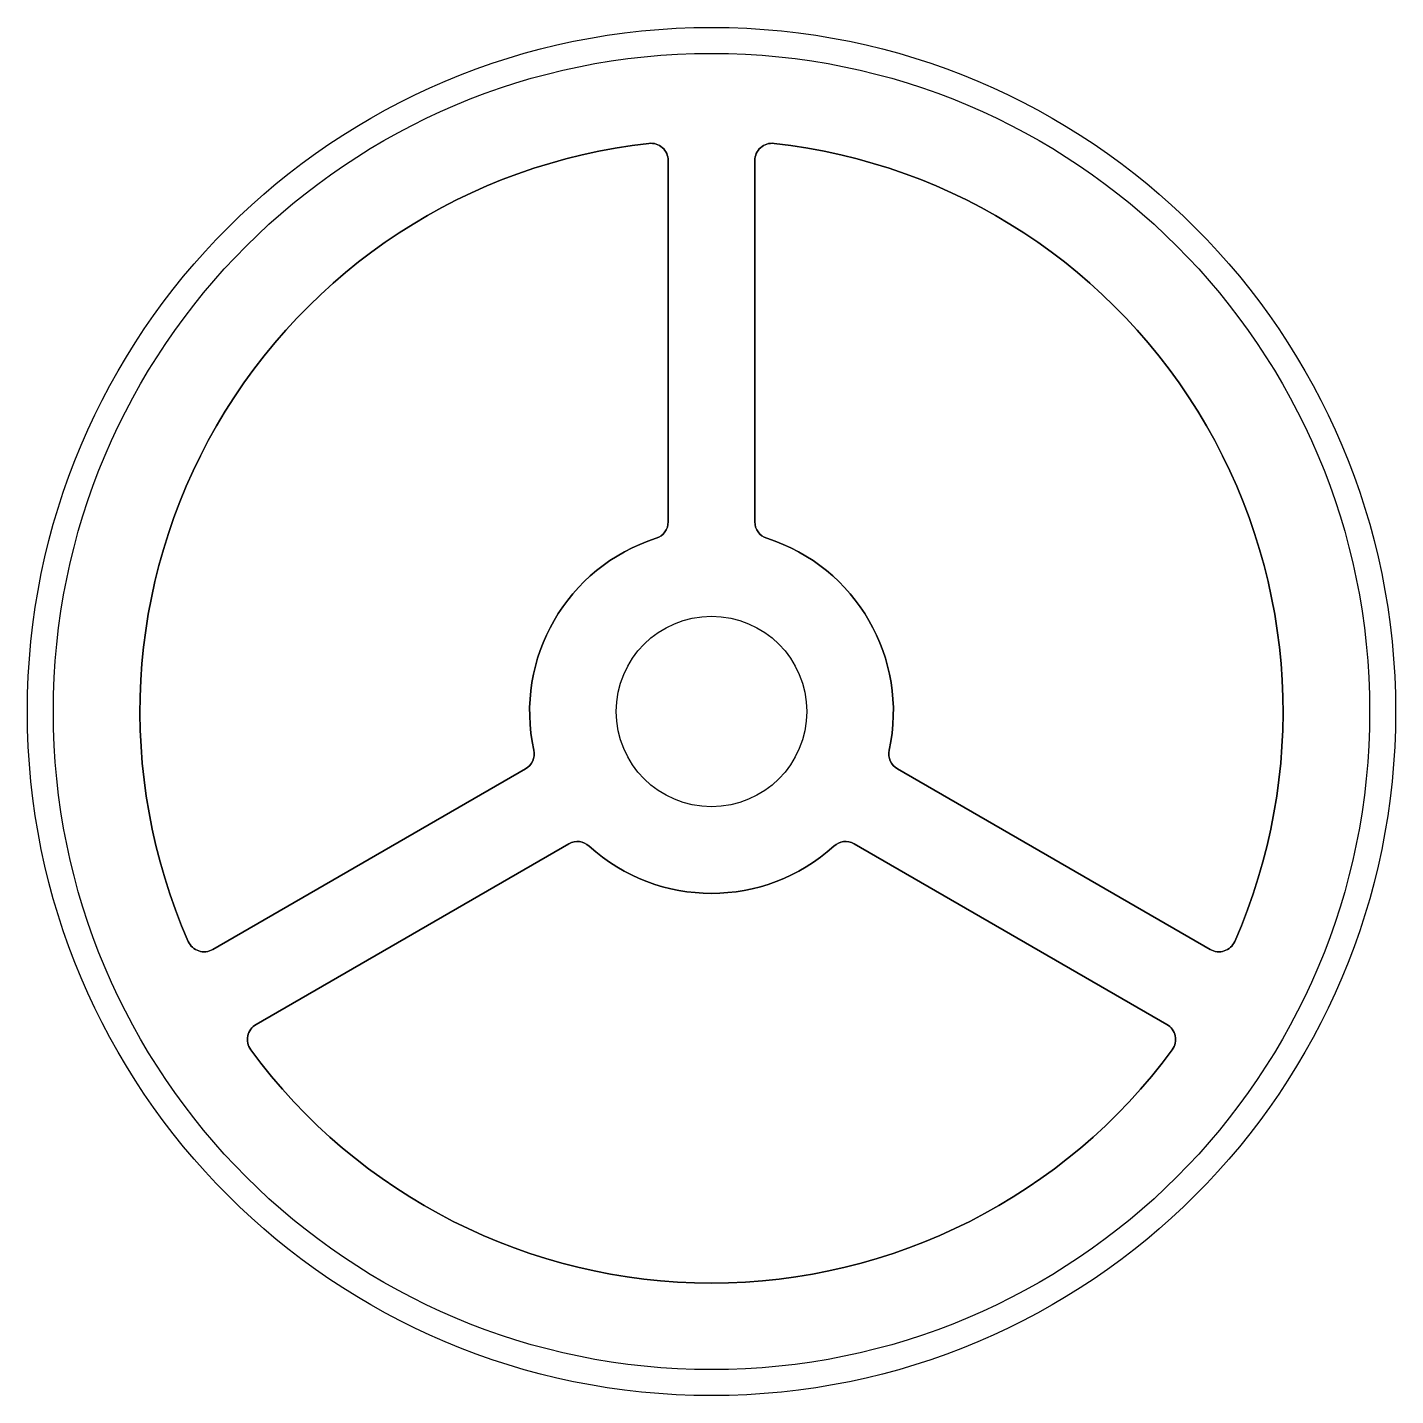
# Model space of a CAD drawing. Header units: millimetres. Extents: x -79 to 79, y -79 to 79.
import ezdxf

# ---------------------------------------------------------------- set-up
doc = ezdxf.new("R2010")
doc.units = ezdxf.units.MM

msp = doc.modelspace()

# ---------------------------------------------------------------- linework, layer by layer
for points in [[(-6.39, 20, 0.386681), (-20.52, -4.47, -0.326276), (-21.47, -6.62), (-57.59, -27.48, -0.44669), (-60.42, -26.55, -0.506459), (-7.22, 65.6, -0.44669), (-5, 63.62), (-5, 21.91, -0.326276)], [(-20.52, -4.47, -0.386681), (-6.39, 20, 0.326276), (-5, 21.91), (-5, 63.62, 0.44669), (-7.22, 65.6, 0.506459), (-60.42, -26.55, 0.44669), (-57.59, -27.48), (-21.47, -6.62, 0.326276)], [(7.22, 65.6, -0.506459), (60.42, -26.55, -0.44669), (57.59, -27.48), (21.47, -6.62, -0.326276), (20.52, -4.47, 0.386681), (6.39, 20, -0.326276), (5, 21.91), (5, 63.62, -0.44669)], [(60.42, -26.55, 0.506459), (7.22, 65.6, 0.44669), (5, 63.62), (5, 21.91, 0.326276), (6.39, 20, -0.386681), (20.52, -4.47, 0.326276), (21.47, -6.62), (57.59, -27.48, 0.44669)], [(-14.13, -15.54, 0.386681), (14.13, -15.54, -0.326276), (16.47, -15.28), (52.59, -36.14, -0.44669), (53.21, -39.05, -0.506459), (-53.21, -39.05, -0.44669), (-52.59, -36.14), (-16.47, -15.28, -0.326276)], [(14.13, -15.54, -0.386681), (-14.13, -15.54, 0.326276), (-16.47, -15.28), (-52.59, -36.14, 0.44669), (-53.21, -39.05, 0.506459), (53.21, -39.05, 0.44669), (52.59, -36.14), (16.47, -15.28, 0.326276)]]:
    msp.add_lwpolyline(points, format="xyb", close=True)
for radius in [79, 76, 11, 11]:
    msp.add_circle((0, 0), radius)

doc.saveas('drawing.dxf')
